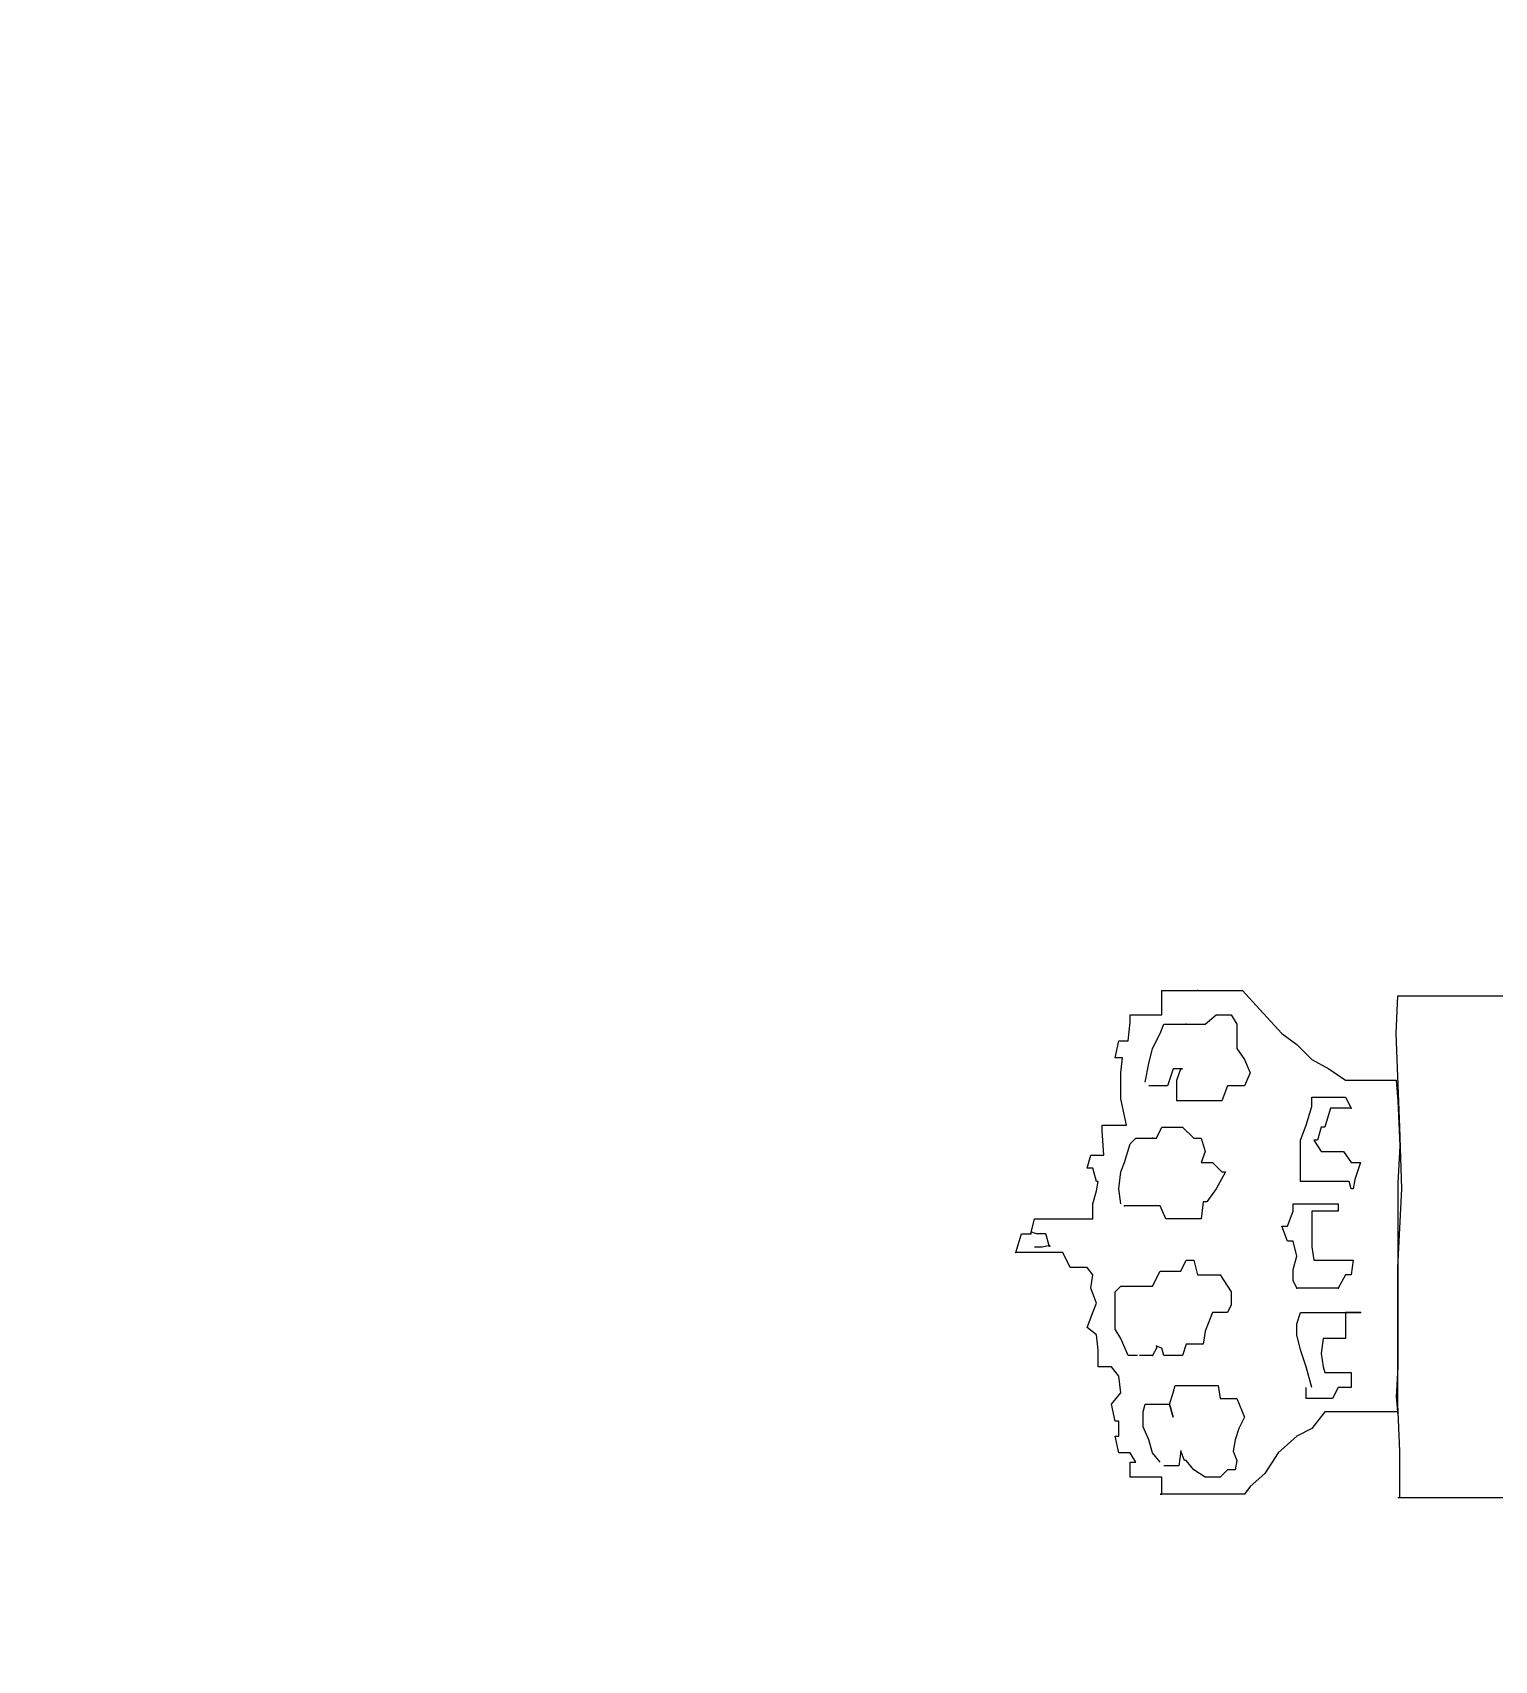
# Model space of a CAD drawing. Extents: x 735054 to 735644, y 4350981 to 4352008.
# Drawn here: x 735077.78 to 735085.58, y 4351848.94 to 4351857.63 of the extents above; entities that cross this region are included whole.
import ezdxf

# ---------------------------------------------------------------- set-up
doc = ezdxf.new("R2010")
doc.units = 0
doc.layers.get('0').update_dxf_attribs({"linetype": 'CONTINUOUS'})

msp = doc.modelspace()

# ---------------------------------------------------------------- linework, layer by layer
at = {"color": 0, "linetype": 'CONTINUOUS'}
for p, q in [((735083.81, 4351852.39), (735083.81, 4351852.52)), ((735083.81, 4351852.52), (735083.84, 4351852.52)), ((735083.81, 4351852.39), (735083.81, 4351852.52)), ((735083.81, 4351852.52), (735083.84, 4351852.52)), ((735083.84, 4351852.52), (735083.88, 4351852.52)), ((735083.84, 4351852.52), (735083.88, 4351852.52)), ((735083.88, 4351852.52), (735083.92, 4351852.52)), ((735083.88, 4351852.52), (735083.92, 4351852.52)), ((735083.92, 4351852.52), (735083.94, 4351852.52)), ((735083.92, 4351852.52), (735083.94, 4351852.52)), ((735083.94, 4351852.52), (735084, 4351852.52)), ((735083.94, 4351852.52), (735084, 4351852.52)), ((735084, 4351852.52), (735084.05, 4351852.52)), ((735084, 4351852.52), (735084.05, 4351852.52)), ((735084.05, 4351852.52), (735084.09, 4351852.52)), ((735084.05, 4351852.52), (735084.09, 4351852.52)), ((735084.09, 4351852.52), (735084.14, 4351852.52)), ((735084.09, 4351852.52), (735084.14, 4351852.52)), ((735084.14, 4351852.52), (735084.19, 4351852.52)), ((735084.14, 4351852.52), (735084.19, 4351852.52)), ((735084.19, 4351852.52), (735084.24, 4351852.52)), ((735084.19, 4351852.52), (735084.24, 4351852.52)), ((735084.24, 4351852.52), (735084.33, 4351852.42)), ((735084.24, 4351852.52), (735084.33, 4351852.42)), ((735084.33, 4351852.42), (735084.45, 4351852.29)), ((735084.33, 4351852.42), (735084.45, 4351852.29)), ((735085.06, 4351852.29), (735085.07, 4351852.49)), ((735085.06, 4351852.29), (735085.07, 4351852.49)), ((735085.07, 4351852.49), (735085.14, 4351852.49)), ((735085.07, 4351852.49), (735085.14, 4351852.49)), ((735085.14, 4351852.49), (735085.29, 4351852.49)), ((735085.14, 4351852.49), (735085.29, 4351852.49)), ((735085.29, 4351852.49), (735085.5, 4351852.49)), ((735085.29, 4351852.49), (735085.5, 4351852.49)), ((735085.5, 4351852.49), (735085.66, 4351852.49)), ((735085.5, 4351852.49), (735085.66, 4351852.49)), ((735083.63, 4351852.25), (735083.64, 4351852.35)), ((735083.63, 4351852.25), (735083.64, 4351852.35)), ((735083.64, 4351852.35), (735083.64, 4351852.39)), ((735083.64, 4351852.39), (735083.68, 4351852.39)), ((735083.64, 4351852.35), (735083.64, 4351852.39)), ((735083.64, 4351852.39), (735083.68, 4351852.39)), ((735083.68, 4351852.39), (735083.72, 4351852.39)), ((735083.68, 4351852.39), (735083.72, 4351852.39)), ((735083.72, 4351852.39), (735083.76, 4351852.39)), ((735083.72, 4351852.39), (735083.76, 4351852.39)), ((735083.76, 4351852.39), (735083.81, 4351852.39)), ((735083.76, 4351852.39), (735083.81, 4351852.39)), ((735083.8, 4351852.29), (735083.82, 4351852.34)), ((735083.8, 4351852.29), (735083.82, 4351852.34)), ((735083.82, 4351852.34), (735083.87, 4351852.34)), ((735083.82, 4351852.34), (735083.87, 4351852.34)), ((735083.87, 4351852.34), (735083.92, 4351852.34)), ((735083.87, 4351852.34), (735083.92, 4351852.34)), ((735083.92, 4351852.34), (735083.94, 4351852.34)), ((735083.92, 4351852.34), (735083.94, 4351852.34)), ((735083.94, 4351852.34), (735083.98, 4351852.34)), ((735083.94, 4351852.34), (735083.98, 4351852.34)), ((735083.98, 4351852.34), (735084, 4351852.34)), ((735083.98, 4351852.34), (735084, 4351852.34)), ((735084, 4351852.34), (735084.04, 4351852.34)), ((735084, 4351852.34), (735084.04, 4351852.34)), ((735084.04, 4351852.34), (735084.1, 4351852.39)), ((735084.04, 4351852.34), (735084.1, 4351852.39)), ((735084.1, 4351852.39), (735084.18, 4351852.39)), ((735084.1, 4351852.39), (735084.18, 4351852.39)), ((735084.18, 4351852.39), (735084.21, 4351852.34)), ((735084.18, 4351852.39), (735084.21, 4351852.34)), ((735084.21, 4351852.34), (735084.21, 4351852.27)), ((735084.21, 4351852.34), (735084.21, 4351852.27)), ((735083.56, 4351852.16), (735083.58, 4351852.25)), ((735083.56, 4351852.16), (735083.58, 4351852.25)), ((735083.58, 4351852.25), (735083.63, 4351852.25)), ((735083.58, 4351852.25), (735083.63, 4351852.25)), ((735083.76, 4351852.21), (735083.8, 4351852.29)), ((735083.76, 4351852.21), (735083.8, 4351852.29)), ((735084.21, 4351852.27), (735084.21, 4351852.21)), ((735084.21, 4351852.27), (735084.21, 4351852.21)), ((735084.45, 4351852.29), (735084.53, 4351852.23)), ((735084.45, 4351852.29), (735084.53, 4351852.23)), ((735085.07, 4351852.06), (735085.06, 4351852.29)), ((735085.07, 4351852.06), (735085.06, 4351852.29)), ((735083.6, 4351852.16), (735083.56, 4351852.16)), ((735083.6, 4351852.16), (735083.56, 4351852.16)), ((735083.59, 4351852.08), (735083.6, 4351852.16)), ((735083.59, 4351852.08), (735083.6, 4351852.16)), ((735083.74, 4351852.13), (735083.76, 4351852.21)), ((735083.74, 4351852.13), (735083.76, 4351852.21)), ((735084.21, 4351852.21), (735084.25, 4351852.15)), ((735084.21, 4351852.21), (735084.25, 4351852.15)), ((735084.53, 4351852.23), (735084.61, 4351852.15)), ((735084.53, 4351852.23), (735084.61, 4351852.15)), ((735083.59, 4351851.94), (735083.59, 4351852.08)), ((735083.59, 4351851.94), (735083.59, 4351852.08)), ((735083.72, 4351852.03), (735083.74, 4351852.13)), ((735083.72, 4351852.03), (735083.74, 4351852.13)), ((735083.87, 4351852.1), (735083.84, 4351852.01)), ((735083.87, 4351852.1), (735083.84, 4351852.01)), ((735083.89, 4351852.1), (735083.87, 4351852.1)), ((735083.89, 4351852.1), (735083.87, 4351852.1)), ((735083.89, 4351852.04), (735083.91, 4351852.1)), ((735083.91, 4351852.1), (735083.89, 4351852.1)), ((735083.89, 4351852.04), (735083.91, 4351852.1)), ((735083.91, 4351852.1), (735083.89, 4351852.1)), ((735083.91, 4351852.1), (735083.92, 4351852.1)), ((735083.92, 4351852.1), (735083.91, 4351852.1)), ((735083.91, 4351852.1), (735083.92, 4351852.1)), ((735083.92, 4351852.1), (735083.91, 4351852.1)), ((735084.25, 4351852.15), (735084.28, 4351852.08)), ((735084.25, 4351852.15), (735084.28, 4351852.08)), ((735084.28, 4351852.08), (735084.25, 4351852.01)), ((735084.28, 4351852.08), (735084.25, 4351852.01)), ((735084.61, 4351852.15), (735084.7, 4351852.1)), ((735084.61, 4351852.15), (735084.7, 4351852.1)), ((735084.7, 4351852.1), (735084.79, 4351852.04)), ((735084.7, 4351852.1), (735084.79, 4351852.04)), ((735083.76, 4351852.01), (735083.74, 4351852.01)), ((735083.76, 4351852.01), (735083.74, 4351852.01)), ((735083.8, 4351852.01), (735083.76, 4351852.01)), ((735083.8, 4351852.01), (735083.76, 4351852.01)), ((735083.84, 4351852.01), (735083.8, 4351852.01)), ((735083.84, 4351852.01), (735083.8, 4351852.01)), ((735083.89, 4351851.93), (735083.89, 4351852.04)), ((735083.89, 4351851.93), (735083.89, 4351852.04)), ((735084.16, 4351852.01), (735084.13, 4351851.93)), ((735084.16, 4351852.01), (735084.13, 4351851.93)), ((735084.19, 4351852.01), (735084.16, 4351852.01)), ((735084.19, 4351852.01), (735084.16, 4351852.01)), ((735084.25, 4351852.01), (735084.19, 4351852.01)), ((735084.25, 4351852.01), (735084.19, 4351852.01)), ((735084.79, 4351852.04), (735084.83, 4351852.04)), ((735084.79, 4351852.04), (735084.83, 4351852.04)), ((735084.83, 4351852.04), (735084.9, 4351852.04)), ((735084.83, 4351852.04), (735084.9, 4351852.04)), ((735084.9, 4351852.04), (735084.99, 4351852.04)), ((735084.9, 4351852.04), (735084.99, 4351852.04)), ((735084.99, 4351852.04), (735085.02, 4351852.04)), ((735084.99, 4351852.04), (735085.02, 4351852.04)), ((735085.02, 4351852.04), (735085.06, 4351852.04)), ((735085.02, 4351852.04), (735085.06, 4351852.04)), ((735085.06, 4351852.04), (735085.07, 4351851.93)), ((735085.06, 4351852.04), (735085.07, 4351851.93)), ((735085.08, 4351851.79), (735085.07, 4351852.06)), ((735085.08, 4351851.79), (735085.07, 4351852.06)), ((735083.62, 4351851.8), (735083.59, 4351851.94)), ((735083.62, 4351851.8), (735083.59, 4351851.94)), ((735083.92, 4351851.93), (735083.89, 4351851.93)), ((735083.92, 4351851.93), (735083.89, 4351851.93)), ((735083.98, 4351851.93), (735083.92, 4351851.93)), ((735083.98, 4351851.93), (735083.92, 4351851.93)), ((735084.03, 4351851.93), (735083.98, 4351851.93)), ((735084.03, 4351851.93), (735083.98, 4351851.93)), ((735084.1, 4351851.93), (735084.03, 4351851.93)), ((735084.1, 4351851.93), (735084.03, 4351851.93)), ((735084.13, 4351851.93), (735084.1, 4351851.93)), ((735084.13, 4351851.93), (735084.1, 4351851.93)), ((735084.58, 4351851.8), (735084.61, 4351851.9)), ((735084.58, 4351851.8), (735084.61, 4351851.9)), ((735084.61, 4351851.9), (735084.61, 4351851.95)), ((735084.61, 4351851.95), (735084.64, 4351851.95)), ((735084.61, 4351851.9), (735084.61, 4351851.95)), ((735084.61, 4351851.95), (735084.64, 4351851.95)), ((735084.64, 4351851.95), (735084.68, 4351851.95)), ((735084.64, 4351851.95), (735084.68, 4351851.95)), ((735084.68, 4351851.95), (735084.72, 4351851.95)), ((735084.68, 4351851.95), (735084.72, 4351851.95)), ((735084.72, 4351851.95), (735084.79, 4351851.95)), ((735084.72, 4351851.95), (735084.79, 4351851.95)), ((735084.79, 4351851.95), (735084.82, 4351851.89)), ((735084.79, 4351851.95), (735084.82, 4351851.89)), ((735085.07, 4351851.93), (735085.08, 4351851.69)), ((735085.07, 4351851.93), (735085.08, 4351851.69)), ((735084.71, 4351851.89), (735084.68, 4351851.79)), ((735084.71, 4351851.89), (735084.68, 4351851.79)), ((735084.75, 4351851.89), (735084.71, 4351851.89)), ((735084.75, 4351851.89), (735084.71, 4351851.89)), ((735084.82, 4351851.89), (735084.75, 4351851.89)), ((735084.82, 4351851.89), (735084.75, 4351851.89)), ((735083.49, 4351851.77), (735083.49, 4351851.8)), ((735083.49, 4351851.8), (735083.51, 4351851.8)), ((735083.49, 4351851.77), (735083.49, 4351851.8)), ((735083.49, 4351851.8), (735083.51, 4351851.8)), ((735083.5, 4351851.64), (735083.49, 4351851.77)), ((735083.5, 4351851.64), (735083.49, 4351851.77)), ((735083.51, 4351851.8), (735083.55, 4351851.8)), ((735083.51, 4351851.8), (735083.55, 4351851.8)), ((735083.55, 4351851.8), (735083.59, 4351851.8)), ((735083.55, 4351851.8), (735083.59, 4351851.8)), ((735083.59, 4351851.8), (735083.62, 4351851.8)), ((735083.59, 4351851.8), (735083.62, 4351851.8)), ((735083.64, 4351851.7), (735083.67, 4351851.73)), ((735083.64, 4351851.7), (735083.67, 4351851.73)), ((735083.67, 4351851.73), (735083.69, 4351851.73)), ((735083.67, 4351851.73), (735083.69, 4351851.73)), ((735083.69, 4351851.73), (735083.72, 4351851.73)), ((735083.69, 4351851.73), (735083.72, 4351851.73)), ((735083.72, 4351851.73), (735083.76, 4351851.73)), ((735083.72, 4351851.73), (735083.76, 4351851.73)), ((735083.76, 4351851.73), (735083.78, 4351851.73)), ((735083.76, 4351851.73), (735083.78, 4351851.73)), ((735083.78, 4351851.73), (735083.81, 4351851.79)), ((735083.78, 4351851.73), (735083.81, 4351851.79)), ((735083.81, 4351851.79), (735083.84, 4351851.79)), ((735083.81, 4351851.79), (735083.84, 4351851.79)), ((735083.84, 4351851.79), (735083.92, 4351851.79)), ((735083.84, 4351851.79), (735083.92, 4351851.79)), ((735083.92, 4351851.79), (735083.98, 4351851.73)), ((735083.92, 4351851.79), (735083.98, 4351851.73)), ((735083.98, 4351851.73), (735084.02, 4351851.73)), ((735083.98, 4351851.73), (735084.02, 4351851.73)), ((735084.02, 4351851.73), (735084.04, 4351851.66)), ((735084.02, 4351851.73), (735084.04, 4351851.66)), ((735084.55, 4351851.72), (735084.58, 4351851.8)), ((735084.55, 4351851.72), (735084.58, 4351851.8)), ((735084.66, 4351851.79), (735084.64, 4351851.72)), ((735084.66, 4351851.79), (735084.64, 4351851.72)), ((735084.68, 4351851.79), (735084.66, 4351851.79)), ((735084.68, 4351851.79), (735084.66, 4351851.79)), ((735085.09, 4351851.46), (735085.08, 4351851.79)), ((735085.09, 4351851.46), (735085.08, 4351851.79)), ((735083.41, 4351851.57), (735083.43, 4351851.64)), ((735083.41, 4351851.57), (735083.43, 4351851.64)), ((735083.43, 4351851.64), (735083.46, 4351851.64)), ((735083.43, 4351851.64), (735083.46, 4351851.64)), ((735083.46, 4351851.64), (735083.49, 4351851.64)), ((735083.46, 4351851.64), (735083.49, 4351851.64)), ((735083.49, 4351851.64), (735083.5, 4351851.64)), ((735083.49, 4351851.64), (735083.5, 4351851.64)), ((735083.61, 4351851.6), (735083.64, 4351851.7)), ((735083.61, 4351851.6), (735083.64, 4351851.7)), ((735084.04, 4351851.66), (735084.02, 4351851.6)), ((735084.04, 4351851.66), (735084.02, 4351851.6)), ((735084.55, 4351851.66), (735084.55, 4351851.72)), ((735084.55, 4351851.66), (735084.55, 4351851.72)), ((735084.55, 4351851.57), (735084.55, 4351851.66)), ((735084.55, 4351851.57), (735084.55, 4351851.66)), ((735084.64, 4351851.72), (735084.62, 4351851.72)), ((735084.62, 4351851.72), (735084.66, 4351851.66)), ((735084.64, 4351851.72), (735084.62, 4351851.72)), ((735084.62, 4351851.72), (735084.66, 4351851.66)), ((735084.66, 4351851.66), (735084.7, 4351851.66)), ((735084.66, 4351851.66), (735084.7, 4351851.66)), ((735084.7, 4351851.66), (735084.74, 4351851.66)), ((735084.7, 4351851.66), (735084.74, 4351851.66)), ((735084.74, 4351851.66), (735084.78, 4351851.66)), ((735084.74, 4351851.66), (735084.78, 4351851.66)), ((735084.78, 4351851.66), (735084.82, 4351851.6)), ((735084.78, 4351851.66), (735084.82, 4351851.6)), ((735085.08, 4351851.69), (735085.07, 4351851.49)), ((735085.08, 4351851.69), (735085.07, 4351851.49)), ((735083.44, 4351851.57), (735083.41, 4351851.57)), ((735083.44, 4351851.57), (735083.41, 4351851.57)), ((735083.46, 4351851.5), (735083.44, 4351851.57)), ((735083.46, 4351851.5), (735083.44, 4351851.57)), ((735083.58, 4351851.46), (735083.59, 4351851.55)), ((735083.58, 4351851.46), (735083.59, 4351851.55)), ((735083.59, 4351851.55), (735083.61, 4351851.6)), ((735083.59, 4351851.55), (735083.61, 4351851.6)), ((735084.02, 4351851.6), (735084.08, 4351851.6)), ((735084.02, 4351851.6), (735084.08, 4351851.6)), ((735084.08, 4351851.6), (735084.13, 4351851.55)), ((735084.08, 4351851.6), (735084.13, 4351851.55)), ((735084.15, 4351851.55), (735084.1, 4351851.46)), ((735084.15, 4351851.55), (735084.1, 4351851.46)), ((735084.13, 4351851.55), (735084.15, 4351851.55)), ((735084.13, 4351851.55), (735084.15, 4351851.55)), ((735084.55, 4351851.5), (735084.55, 4351851.57)), ((735084.55, 4351851.5), (735084.55, 4351851.57)), ((735084.82, 4351851.6), (735084.83, 4351851.6)), ((735084.82, 4351851.6), (735084.83, 4351851.6)), ((735084.83, 4351851.6), (735084.87, 4351851.6)), ((735084.83, 4351851.6), (735084.87, 4351851.6)), ((735084.87, 4351851.6), (735084.84, 4351851.51)), ((735084.87, 4351851.6), (735084.84, 4351851.51)), ((735083.46, 4351851.45), (735083.47, 4351851.5)), ((735083.47, 4351851.5), (735083.46, 4351851.5)), ((735083.46, 4351851.45), (735083.47, 4351851.5)), ((735083.47, 4351851.5), (735083.46, 4351851.5)), ((735084.58, 4351851.5), (735084.55, 4351851.5)), ((735084.58, 4351851.5), (735084.55, 4351851.5)), ((735084.64, 4351851.5), (735084.58, 4351851.5)), ((735084.64, 4351851.5), (735084.58, 4351851.5)), ((735084.72, 4351851.5), (735084.64, 4351851.5)), ((735084.72, 4351851.5), (735084.64, 4351851.5)), ((735084.79, 4351851.5), (735084.72, 4351851.5)), ((735084.79, 4351851.5), (735084.72, 4351851.5)), ((735084.81, 4351851.5), (735084.79, 4351851.5)), ((735084.81, 4351851.5), (735084.79, 4351851.5)), ((735084.82, 4351851.46), (735084.81, 4351851.5)), ((735084.82, 4351851.46), (735084.81, 4351851.5)), ((735084.84, 4351851.51), (735084.83, 4351851.46)), ((735084.84, 4351851.51), (735084.83, 4351851.46)), ((735085.07, 4351851.49), (735085.07, 4351851.27)), ((735085.07, 4351851.49), (735085.07, 4351851.27)), ((735083.44, 4351851.38), (735083.46, 4351851.45)), ((735083.44, 4351851.38), (735083.46, 4351851.45)), ((735083.44, 4351851.3), (735083.44, 4351851.38)), ((735083.44, 4351851.3), (735083.44, 4351851.38)), ((735083.59, 4351851.38), (735083.58, 4351851.46)), ((735083.59, 4351851.38), (735083.58, 4351851.46)), ((735084.03, 4351851.39), (735084.02, 4351851.3)), ((735084.03, 4351851.39), (735084.02, 4351851.3)), ((735084.05, 4351851.39), (735084.03, 4351851.39)), ((735084.05, 4351851.39), (735084.03, 4351851.39)), ((735084.1, 4351851.46), (735084.05, 4351851.39)), ((735084.1, 4351851.46), (735084.05, 4351851.39)), ((735084.51, 4351851.34), (735084.51, 4351851.38)), ((735084.51, 4351851.38), (735084.53, 4351851.38)), ((735084.51, 4351851.34), (735084.51, 4351851.38)), ((735084.51, 4351851.38), (735084.53, 4351851.38)), ((735084.53, 4351851.38), (735084.58, 4351851.38)), ((735084.53, 4351851.38), (735084.58, 4351851.38)), ((735084.58, 4351851.38), (735084.66, 4351851.38)), ((735084.58, 4351851.38), (735084.66, 4351851.38)), ((735084.66, 4351851.38), (735084.71, 4351851.38)), ((735084.66, 4351851.38), (735084.71, 4351851.38)), ((735084.71, 4351851.38), (735084.75, 4351851.38)), ((735084.71, 4351851.38), (735084.75, 4351851.38)), ((735084.75, 4351851.38), (735084.75, 4351851.34)), ((735084.75, 4351851.38), (735084.75, 4351851.34)), ((735084.83, 4351851.46), (735084.82, 4351851.46)), ((735084.83, 4351851.46), (735084.82, 4351851.46)), ((735085.07, 4351851.04), (735085.09, 4351851.46)), ((735085.07, 4351851.04), (735085.09, 4351851.46)), ((735083.11, 4351851.22), (735083.13, 4351851.3)), ((735083.11, 4351851.22), (735083.13, 4351851.3)), ((735083.13, 4351851.3), (735083.15, 4351851.3)), ((735083.13, 4351851.3), (735083.15, 4351851.3)), ((735083.15, 4351851.3), (735083.19, 4351851.3)), ((735083.15, 4351851.3), (735083.19, 4351851.3)), ((735083.19, 4351851.3), (735083.24, 4351851.3)), ((735083.19, 4351851.3), (735083.24, 4351851.3)), ((735083.24, 4351851.3), (735083.3, 4351851.3)), ((735083.24, 4351851.3), (735083.3, 4351851.3)), ((735083.3, 4351851.3), (735083.34, 4351851.3)), ((735083.3, 4351851.3), (735083.34, 4351851.3)), ((735083.34, 4351851.3), (735083.38, 4351851.3)), ((735083.34, 4351851.3), (735083.38, 4351851.3)), ((735083.38, 4351851.3), (735083.41, 4351851.3)), ((735083.38, 4351851.3), (735083.41, 4351851.3)), ((735083.41, 4351851.3), (735083.43, 4351851.3)), ((735083.41, 4351851.3), (735083.43, 4351851.3)), ((735083.43, 4351851.3), (735083.44, 4351851.3)), ((735083.43, 4351851.3), (735083.44, 4351851.3)), ((735083.64, 4351851.37), (735083.61, 4351851.37)), ((735083.64, 4351851.37), (735083.61, 4351851.37)), ((735083.68, 4351851.37), (735083.64, 4351851.37)), ((735083.68, 4351851.37), (735083.64, 4351851.37)), ((735083.72, 4351851.37), (735083.68, 4351851.37)), ((735083.72, 4351851.37), (735083.68, 4351851.37)), ((735083.74, 4351851.37), (735083.72, 4351851.37)), ((735083.74, 4351851.37), (735083.72, 4351851.37)), ((735083.76, 4351851.37), (735083.74, 4351851.37)), ((735083.76, 4351851.37), (735083.74, 4351851.37)), ((735083.8, 4351851.37), (735083.76, 4351851.37)), ((735083.8, 4351851.37), (735083.76, 4351851.37)), ((735083.83, 4351851.3), (735083.8, 4351851.37)), ((735083.83, 4351851.3), (735083.8, 4351851.37)), ((735083.87, 4351851.3), (735083.83, 4351851.3)), ((735083.87, 4351851.3), (735083.83, 4351851.3)), ((735083.94, 4351851.3), (735083.87, 4351851.3)), ((735083.94, 4351851.3), (735083.87, 4351851.3)), ((735084, 4351851.3), (735083.94, 4351851.3)), ((735084, 4351851.3), (735083.94, 4351851.3)), ((735084.02, 4351851.3), (735084, 4351851.3)), ((735084.02, 4351851.3), (735084, 4351851.3)), ((735084.48, 4351851.26), (735084.51, 4351851.34)), ((735084.48, 4351851.26), (735084.51, 4351851.34)), ((735084.64, 4351851.34), (735084.61, 4351851.34)), ((735084.61, 4351851.34), (735084.61, 4351851.19)), ((735084.64, 4351851.34), (735084.61, 4351851.34)), ((735084.61, 4351851.34), (735084.61, 4351851.19)), ((735084.68, 4351851.34), (735084.64, 4351851.34)), ((735084.68, 4351851.34), (735084.64, 4351851.34)), ((735084.72, 4351851.34), (735084.68, 4351851.34)), ((735084.72, 4351851.34), (735084.68, 4351851.34)), ((735084.75, 4351851.34), (735084.72, 4351851.34)), ((735084.75, 4351851.34), (735084.72, 4351851.34)), ((735083.03, 4351851.12), (735083.06, 4351851.22)), ((735083.03, 4351851.12), (735083.06, 4351851.22)), ((735083.06, 4351851.22), (735083.1, 4351851.22)), ((735083.06, 4351851.22), (735083.1, 4351851.22)), ((735083.1, 4351851.22), (735083.11, 4351851.22)), ((735083.1, 4351851.22), (735083.11, 4351851.22)), ((735083.14, 4351851.22), (735083.11, 4351851.23)), ((735083.11, 4351851.23), (735083.11, 4351851.22)), ((735083.14, 4351851.22), (735083.11, 4351851.23)), ((735083.11, 4351851.23), (735083.11, 4351851.22)), ((735083.19, 4351851.22), (735083.14, 4351851.22)), ((735083.19, 4351851.22), (735083.14, 4351851.22)), ((735083.21, 4351851.15), (735083.19, 4351851.22)), ((735083.21, 4351851.15), (735083.19, 4351851.22)), ((735084.48, 4351851.18), (735084.45, 4351851.26)), ((735084.45, 4351851.26), (735084.48, 4351851.26)), ((735084.48, 4351851.18), (735084.45, 4351851.26)), ((735084.45, 4351851.26), (735084.48, 4351851.26)), ((735085.07, 4351851.27), (735085.07, 4351851)), ((735085.07, 4351851.27), (735085.07, 4351851)), ((735083.04, 4351851.12), (735083.03, 4351851.12)), ((735083.04, 4351851.12), (735083.03, 4351851.12)), ((735083.1, 4351851.12), (735083.04, 4351851.12)), ((735083.1, 4351851.12), (735083.04, 4351851.12)), ((735083.15, 4351851.12), (735083.1, 4351851.12)), ((735083.15, 4351851.12), (735083.1, 4351851.12)), ((735083.13, 4351851.15), (735083.17, 4351851.15)), ((735083.13, 4351851.15), (735083.17, 4351851.15)), ((735083.2, 4351851.12), (735083.15, 4351851.12)), ((735083.2, 4351851.12), (735083.15, 4351851.12)), ((735083.17, 4351851.15), (735083.21, 4351851.16)), ((735083.17, 4351851.15), (735083.21, 4351851.16)), ((735083.24, 4351851.12), (735083.2, 4351851.12)), ((735083.24, 4351851.12), (735083.2, 4351851.12)), ((735083.21, 4351851.16), (735083.21, 4351851.15)), ((735083.21, 4351851.16), (735083.21, 4351851.15)), ((735083.28, 4351851.12), (735083.24, 4351851.12)), ((735083.28, 4351851.12), (735083.24, 4351851.12)), ((735083.32, 4351851.04), (735083.28, 4351851.12)), ((735083.32, 4351851.04), (735083.28, 4351851.12)), ((735084.51, 4351851.18), (735084.48, 4351851.18)), ((735084.51, 4351851.18), (735084.48, 4351851.18)), ((735084.53, 4351851.1), (735084.51, 4351851.18)), ((735084.53, 4351851.1), (735084.51, 4351851.18)), ((735084.61, 4351851.19), (735084.61, 4351851.15)), ((735084.61, 4351851.19), (735084.61, 4351851.15)), ((735084.61, 4351851.15), (735084.62, 4351851.08)), ((735084.61, 4351851.15), (735084.62, 4351851.08)), ((735083.38, 4351851.04), (735083.32, 4351851.04)), ((735083.38, 4351851.04), (735083.32, 4351851.04)), ((735083.41, 4351851.04), (735083.38, 4351851.04)), ((735083.41, 4351851.04), (735083.38, 4351851.04)), ((735083.44, 4351851), (735083.41, 4351851.04)), ((735083.44, 4351851), (735083.41, 4351851.04)), ((735083.91, 4351851.02), (735083.94, 4351851.08)), ((735083.91, 4351851.02), (735083.94, 4351851.08)), ((735083.94, 4351851.08), (735083.98, 4351851.08)), ((735083.94, 4351851.08), (735083.98, 4351851.08)), ((735083.98, 4351851.08), (735084, 4351851)), ((735083.98, 4351851.08), (735084, 4351851)), ((735084.51, 4351851.03), (735084.53, 4351851.1)), ((735084.51, 4351851.03), (735084.53, 4351851.1)), ((735084.51, 4351850.97), (735084.51, 4351851.03)), ((735084.51, 4351850.97), (735084.51, 4351851.03)), ((735084.62, 4351851.08), (735084.64, 4351851.08)), ((735084.62, 4351851.08), (735084.64, 4351851.08)), ((735084.64, 4351851.08), (735084.66, 4351851.08)), ((735084.64, 4351851.08), (735084.66, 4351851.08)), ((735084.66, 4351851.08), (735084.7, 4351851.08)), ((735084.66, 4351851.08), (735084.7, 4351851.08)), ((735084.7, 4351851.08), (735084.75, 4351851.08)), ((735084.7, 4351851.08), (735084.75, 4351851.08)), ((735084.75, 4351851.08), (735084.79, 4351851.08)), ((735084.75, 4351851.08), (735084.79, 4351851.08)), ((735084.79, 4351851.08), (735084.83, 4351851.08)), ((735084.79, 4351851.08), (735084.83, 4351851.08)), ((735084.83, 4351851.08), (735084.82, 4351851)), ((735084.83, 4351851.08), (735084.82, 4351851)), ((735085.07, 4351850.7), (735085.07, 4351851.04)), ((735085.07, 4351850.7), (735085.07, 4351851.04)), ((735083.43, 4351850.93), (735083.44, 4351851)), ((735083.43, 4351850.93), (735083.44, 4351851)), ((735083.76, 4351850.94), (735083.8, 4351851.02)), ((735083.76, 4351850.94), (735083.8, 4351851.02)), ((735083.8, 4351851.02), (735083.91, 4351851.02)), ((735083.8, 4351851.02), (735083.91, 4351851.02)), ((735084, 4351851), (735084.04, 4351851)), ((735084, 4351851), (735084.04, 4351851)), ((735084.04, 4351851), (735084.12, 4351851)), ((735084.04, 4351851), (735084.12, 4351851)), ((735084.12, 4351851), (735084.18, 4351850.91)), ((735084.12, 4351851), (735084.18, 4351850.91)), ((735084.53, 4351850.93), (735084.51, 4351850.97)), ((735084.53, 4351850.93), (735084.51, 4351850.97)), ((735084.79, 4351851), (735084.75, 4351850.93)), ((735084.79, 4351851), (735084.75, 4351850.93)), ((735084.82, 4351851), (735084.79, 4351851)), ((735084.82, 4351851), (735084.79, 4351851)), ((735085.07, 4351851), (735085.07, 4351850.74)), ((735085.07, 4351851), (735085.07, 4351850.74)), ((735083.46, 4351850.85), (735083.43, 4351850.93)), ((735083.46, 4351850.85), (735083.43, 4351850.93)), ((735083.56, 4351850.91), (735083.59, 4351850.94)), ((735083.56, 4351850.91), (735083.59, 4351850.94)), ((735083.56, 4351850.8), (735083.56, 4351850.91)), ((735083.56, 4351850.8), (735083.56, 4351850.91)), ((735083.59, 4351850.94), (735083.61, 4351850.94)), ((735083.59, 4351850.94), (735083.61, 4351850.94)), ((735083.61, 4351850.94), (735083.64, 4351850.94)), ((735083.61, 4351850.94), (735083.64, 4351850.94)), ((735083.64, 4351850.94), (735083.69, 4351850.94)), ((735083.64, 4351850.94), (735083.69, 4351850.94)), ((735083.69, 4351850.94), (735083.72, 4351850.94)), ((735083.69, 4351850.94), (735083.72, 4351850.94)), ((735083.72, 4351850.94), (735083.76, 4351850.94)), ((735083.72, 4351850.94), (735083.76, 4351850.94)), ((735084.18, 4351850.91), (735084.18, 4351850.84)), ((735084.18, 4351850.91), (735084.18, 4351850.84)), ((735084.61, 4351850.93), (735084.53, 4351850.93)), ((735084.61, 4351850.93), (735084.53, 4351850.93)), ((735084.64, 4351850.93), (735084.61, 4351850.93)), ((735084.64, 4351850.93), (735084.61, 4351850.93)), ((735084.7, 4351850.93), (735084.64, 4351850.93)), ((735084.7, 4351850.93), (735084.64, 4351850.93)), ((735084.74, 4351850.93), (735084.7, 4351850.93)), ((735084.74, 4351850.93), (735084.7, 4351850.93)), ((735084.75, 4351850.93), (735084.74, 4351850.93)), ((735084.75, 4351850.93), (735084.74, 4351850.93)), ((735083.41, 4351850.72), (735083.44, 4351850.8)), ((735083.41, 4351850.72), (735083.44, 4351850.8)), ((735083.44, 4351850.8), (735083.46, 4351850.85)), ((735083.44, 4351850.8), (735083.46, 4351850.85)), ((735083.56, 4351850.71), (735083.56, 4351850.8)), ((735083.56, 4351850.71), (735083.56, 4351850.8)), ((735084.08, 4351850.8), (735084.04, 4351850.7)), ((735084.08, 4351850.8), (735084.04, 4351850.7)), ((735084.11, 4351850.8), (735084.08, 4351850.8)), ((735084.11, 4351850.8), (735084.08, 4351850.8)), ((735084.16, 4351850.8), (735084.11, 4351850.8)), ((735084.16, 4351850.8), (735084.11, 4351850.8)), ((735084.18, 4351850.84), (735084.16, 4351850.8)), ((735084.18, 4351850.84), (735084.16, 4351850.8)), ((735084.53, 4351850.74), (735084.55, 4351850.8)), ((735084.53, 4351850.74), (735084.55, 4351850.8)), ((735084.55, 4351850.8), (735084.61, 4351850.8)), ((735084.55, 4351850.8), (735084.61, 4351850.8)), ((735084.61, 4351850.8), (735084.66, 4351850.8)), ((735084.61, 4351850.8), (735084.66, 4351850.8)), ((735084.66, 4351850.8), (735084.7, 4351850.8)), ((735084.66, 4351850.8), (735084.7, 4351850.8)), ((735084.7, 4351850.8), (735084.72, 4351850.8)), ((735084.7, 4351850.8), (735084.72, 4351850.8)), ((735084.72, 4351850.8), (735084.74, 4351850.8)), ((735084.72, 4351850.8), (735084.74, 4351850.8)), ((735084.74, 4351850.8), (735084.78, 4351850.8)), ((735084.74, 4351850.8), (735084.78, 4351850.8)), ((735084.78, 4351850.8), (735084.79, 4351850.8)), ((735084.78, 4351850.8), (735084.79, 4351850.8)), ((735084.79, 4351850.8), (735084.81, 4351850.8)), ((735084.81, 4351850.8), (735084.79, 4351850.8)), ((735084.79, 4351850.8), (735084.79, 4351850.66)), ((735084.79, 4351850.8), (735084.81, 4351850.8)), ((735084.81, 4351850.8), (735084.79, 4351850.8)), ((735084.79, 4351850.8), (735084.79, 4351850.66)), ((735084.81, 4351850.8), (735084.82, 4351850.8)), ((735084.83, 4351850.8), (735084.81, 4351850.8)), ((735084.81, 4351850.8), (735084.82, 4351850.8)), ((735084.83, 4351850.8), (735084.81, 4351850.8)), ((735084.82, 4351850.8), (735084.84, 4351850.8)), ((735084.82, 4351850.8), (735084.84, 4351850.8)), ((735084.87, 4351850.8), (735084.83, 4351850.8)), ((735084.87, 4351850.8), (735084.83, 4351850.8)), ((735084.84, 4351850.8), (735084.87, 4351850.8)), ((735084.84, 4351850.8), (735084.87, 4351850.8)), ((735083.46, 4351850.68), (735083.41, 4351850.72)), ((735083.46, 4351850.68), (735083.41, 4351850.72)), ((735083.59, 4351850.66), (735083.56, 4351850.71)), ((735083.59, 4351850.66), (735083.56, 4351850.71)), ((735084.04, 4351850.7), (735084.03, 4351850.63)), ((735084.04, 4351850.7), (735084.03, 4351850.63)), ((735084.53, 4351850.68), (735084.53, 4351850.74)), ((735084.53, 4351850.68), (735084.53, 4351850.74)), ((735085.07, 4351850.74), (735085.07, 4351850.51)), ((735085.07, 4351850.74), (735085.07, 4351850.51)), ((735085.07, 4351850.31), (735085.07, 4351850.7)), ((735085.07, 4351850.31), (735085.07, 4351850.7)), ((735083.47, 4351850.6), (735083.46, 4351850.68)), ((735083.47, 4351850.6), (735083.46, 4351850.68)), ((735083.47, 4351850.51), (735083.47, 4351850.6)), ((735083.47, 4351850.51), (735083.47, 4351850.6)), ((735083.63, 4351850.57), (735083.59, 4351850.66)), ((735083.63, 4351850.57), (735083.59, 4351850.66)), ((735083.78, 4351850.61), (735083.76, 4351850.57)), ((735083.78, 4351850.61), (735083.76, 4351850.57)), ((735083.81, 4351850.61), (735083.78, 4351850.62)), ((735083.78, 4351850.62), (735083.78, 4351850.61)), ((735083.81, 4351850.61), (735083.78, 4351850.62)), ((735083.78, 4351850.62), (735083.78, 4351850.61)), ((735083.82, 4351850.57), (735083.81, 4351850.61)), ((735083.82, 4351850.57), (735083.81, 4351850.61)), ((735083.94, 4351850.63), (735083.92, 4351850.57)), ((735083.94, 4351850.63), (735083.92, 4351850.57)), ((735084, 4351850.63), (735083.94, 4351850.63)), ((735084, 4351850.63), (735083.94, 4351850.63)), ((735084.03, 4351850.63), (735084, 4351850.63)), ((735084.03, 4351850.63), (735084, 4351850.63)), ((735084.55, 4351850.6), (735084.53, 4351850.68)), ((735084.55, 4351850.6), (735084.53, 4351850.68)), ((735084.58, 4351850.51), (735084.55, 4351850.6)), ((735084.58, 4351850.51), (735084.55, 4351850.6)), ((735084.67, 4351850.66), (735084.66, 4351850.58)), ((735084.67, 4351850.66), (735084.66, 4351850.58)), ((735084.71, 4351850.66), (735084.67, 4351850.66)), ((735084.71, 4351850.66), (735084.67, 4351850.66)), ((735084.75, 4351850.66), (735084.71, 4351850.66)), ((735084.75, 4351850.66), (735084.71, 4351850.66)), ((735084.79, 4351850.66), (735084.75, 4351850.66)), ((735084.79, 4351850.66), (735084.75, 4351850.66)), ((735083.49, 4351850.51), (735083.47, 4351850.51)), ((735083.49, 4351850.51), (735083.47, 4351850.51)), ((735083.54, 4351850.51), (735083.49, 4351850.51)), ((735083.54, 4351850.51), (735083.49, 4351850.51)), ((735083.58, 4351850.46), (735083.54, 4351850.51)), ((735083.58, 4351850.46), (735083.54, 4351850.51)), ((735083.68, 4351850.57), (735083.63, 4351850.57)), ((735083.68, 4351850.57), (735083.63, 4351850.57)), ((735083.71, 4351850.57), (735083.69, 4351850.57)), ((735083.71, 4351850.57), (735083.69, 4351850.57)), ((735083.76, 4351850.57), (735083.71, 4351850.57)), ((735083.76, 4351850.57), (735083.71, 4351850.57)), ((735083.84, 4351850.57), (735083.82, 4351850.57)), ((735083.84, 4351850.57), (735083.82, 4351850.57)), ((735083.89, 4351850.57), (735083.84, 4351850.57)), ((735083.89, 4351850.57), (735083.84, 4351850.57)), ((735083.92, 4351850.57), (735083.89, 4351850.57)), ((735083.92, 4351850.57), (735083.89, 4351850.57)), ((735084.61, 4351850.4), (735084.58, 4351850.51)), ((735084.61, 4351850.4), (735084.58, 4351850.51)), ((735084.66, 4351850.58), (735084.67, 4351850.51)), ((735084.66, 4351850.58), (735084.67, 4351850.51)), ((735084.67, 4351850.51), (735084.68, 4351850.48)), ((735084.67, 4351850.51), (735084.68, 4351850.48)), ((735085.07, 4351850.51), (735085.06, 4351850.35)), ((735085.07, 4351850.51), (735085.06, 4351850.35)), ((735083.59, 4351850.37), (735083.58, 4351850.46)), ((735083.59, 4351850.37), (735083.58, 4351850.46)), ((735084.68, 4351850.48), (735084.7, 4351850.48)), ((735084.68, 4351850.48), (735084.7, 4351850.48)), ((735084.7, 4351850.48), (735084.72, 4351850.48)), ((735084.7, 4351850.48), (735084.72, 4351850.48)), ((735084.72, 4351850.48), (735084.73, 4351850.48)), ((735084.72, 4351850.48), (735084.73, 4351850.48)), ((735084.73, 4351850.48), (735084.78, 4351850.48)), ((735084.73, 4351850.48), (735084.78, 4351850.48)), ((735084.78, 4351850.48), (735084.82, 4351850.48)), ((735084.78, 4351850.48), (735084.82, 4351850.48)), ((735084.82, 4351850.48), (735084.82, 4351850.4)), ((735084.82, 4351850.48), (735084.82, 4351850.4)), ((735083.54, 4351850.31), (735083.59, 4351850.37)), ((735083.54, 4351850.31), (735083.59, 4351850.37)), ((735083.85, 4351850.31), (735083.87, 4351850.37)), ((735083.85, 4351850.31), (735083.87, 4351850.37)), ((735083.87, 4351850.37), (735083.88, 4351850.41)), ((735083.87, 4351850.37), (735083.88, 4351850.41)), ((735083.88, 4351850.41), (735083.91, 4351850.41)), ((735083.88, 4351850.41), (735083.91, 4351850.41)), ((735083.91, 4351850.41), (735083.94, 4351850.41)), ((735083.91, 4351850.41), (735083.94, 4351850.41)), ((735083.94, 4351850.41), (735084, 4351850.41)), ((735083.94, 4351850.41), (735084, 4351850.41)), ((735084, 4351850.41), (735084.08, 4351850.41)), ((735084, 4351850.41), (735084.08, 4351850.41)), ((735084.08, 4351850.41), (735084.11, 4351850.41)), ((735084.08, 4351850.41), (735084.11, 4351850.41)), ((735084.11, 4351850.41), (735084.12, 4351850.34)), ((735084.11, 4351850.41), (735084.12, 4351850.34)), ((735084.12, 4351850.34), (735084.21, 4351850.34)), ((735084.12, 4351850.34), (735084.21, 4351850.34)), ((735084.21, 4351850.34), (735084.25, 4351850.24)), ((735084.21, 4351850.34), (735084.25, 4351850.24)), ((735084.58, 4351850.34), (735084.58, 4351850.4)), ((735084.58, 4351850.34), (735084.58, 4351850.4)), ((735084.61, 4351850.34), (735084.58, 4351850.34)), ((735084.61, 4351850.34), (735084.58, 4351850.34)), ((735084.64, 4351850.34), (735084.61, 4351850.34)), ((735084.64, 4351850.34), (735084.61, 4351850.34)), ((735084.69, 4351850.34), (735084.64, 4351850.34)), ((735084.69, 4351850.34), (735084.64, 4351850.34)), ((735084.72, 4351850.34), (735084.69, 4351850.34)), ((735084.72, 4351850.34), (735084.69, 4351850.34)), ((735084.75, 4351850.4), (735084.72, 4351850.34)), ((735084.75, 4351850.4), (735084.72, 4351850.34)), ((735084.78, 4351850.4), (735084.75, 4351850.4)), ((735084.78, 4351850.4), (735084.75, 4351850.4)), ((735084.82, 4351850.4), (735084.78, 4351850.4)), ((735084.82, 4351850.4), (735084.78, 4351850.4)), ((735085.06, 4351850.35), (735085.07, 4351850.25)), ((735085.06, 4351850.35), (735085.07, 4351850.25)), ((735083.56, 4351850.22), (735083.54, 4351850.31)), ((735083.56, 4351850.22), (735083.54, 4351850.31)), ((735083.71, 4351850.27), (735083.72, 4351850.31)), ((735083.71, 4351850.27), (735083.72, 4351850.31)), ((735083.71, 4351850.19), (735083.71, 4351850.27)), ((735083.71, 4351850.19), (735083.71, 4351850.27)), ((735083.72, 4351850.31), (735083.76, 4351850.31)), ((735083.72, 4351850.31), (735083.76, 4351850.31)), ((735083.76, 4351850.31), (735083.81, 4351850.31)), ((735083.76, 4351850.31), (735083.81, 4351850.31)), ((735083.81, 4351850.31), (735083.85, 4351850.31)), ((735083.81, 4351850.31), (735083.85, 4351850.31)), ((735083.85, 4351850.31), (735083.87, 4351850.24)), ((735083.87, 4351850.24), (735083.85, 4351850.31)), ((735083.85, 4351850.31), (735083.87, 4351850.24)), ((735083.87, 4351850.24), (735083.85, 4351850.31)), ((735084.68, 4351850.27), (735084.61, 4351850.18)), ((735084.68, 4351850.27), (735084.61, 4351850.18)), ((735084.78, 4351850.27), (735084.68, 4351850.27)), ((735084.78, 4351850.27), (735084.68, 4351850.27)), ((735084.84, 4351850.27), (735084.78, 4351850.27)), ((735084.84, 4351850.27), (735084.78, 4351850.27)), ((735084.92, 4351850.27), (735084.84, 4351850.27)), ((735084.92, 4351850.27), (735084.84, 4351850.27)), ((735085.03, 4351850.27), (735084.92, 4351850.27)), ((735085.03, 4351850.27), (735084.92, 4351850.27)), ((735085.07, 4351850.27), (735085.03, 4351850.27)), ((735085.07, 4351850.27), (735085.03, 4351850.27)), ((735085.08, 4351850.06), (735085.07, 4351850.31)), ((735085.08, 4351850.06), (735085.07, 4351850.31)), ((735083.58, 4351850.22), (735083.56, 4351850.22)), ((735083.58, 4351850.22), (735083.56, 4351850.22)), ((735083.58, 4351850.14), (735083.58, 4351850.22)), ((735083.58, 4351850.14), (735083.58, 4351850.22)), ((735083.74, 4351850.12), (735083.71, 4351850.19)), ((735083.74, 4351850.12), (735083.71, 4351850.19)), ((735084.22, 4351850.18), (735084.2, 4351850.12)), ((735084.22, 4351850.18), (735084.2, 4351850.12)), ((735084.25, 4351850.24), (735084.22, 4351850.18)), ((735084.25, 4351850.24), (735084.22, 4351850.18)), ((735084.61, 4351850.18), (735084.53, 4351850.14)), ((735084.61, 4351850.18), (735084.53, 4351850.14)), ((735083.58, 4351850.05), (735083.56, 4351850.14)), ((735083.56, 4351850.14), (735083.58, 4351850.14)), ((735083.58, 4351850.05), (735083.56, 4351850.14)), ((735083.56, 4351850.14), (735083.58, 4351850.14)), ((735083.76, 4351850.05), (735083.74, 4351850.12)), ((735083.76, 4351850.05), (735083.74, 4351850.12)), ((735084.2, 4351850.12), (735084.19, 4351850.06)), ((735084.2, 4351850.12), (735084.19, 4351850.06)), ((735084.53, 4351850.14), (735084.43, 4351850.05)), ((735084.53, 4351850.14), (735084.43, 4351850.05)), ((735083.62, 4351850.05), (735083.58, 4351850.05)), ((735083.62, 4351850.05), (735083.58, 4351850.05)), ((735083.64, 4351850.05), (735083.62, 4351850.05)), ((735083.64, 4351850.05), (735083.62, 4351850.05)), ((735083.67, 4351850), (735083.64, 4351850.05)), ((735083.67, 4351850), (735083.64, 4351850.05)), ((735083.64, 4351849.92), (735083.64, 4351850)), ((735083.64, 4351850), (735083.67, 4351850)), ((735083.64, 4351849.92), (735083.64, 4351850)), ((735083.64, 4351850), (735083.67, 4351850)), ((735083.8, 4351850), (735083.76, 4351850.05)), ((735083.8, 4351850), (735083.76, 4351850.05)), ((735083.91, 4351850.06), (735083.9, 4351849.98)), ((735083.91, 4351850.06), (735083.9, 4351849.98)), ((735083.93, 4351850.01), (735083.91, 4351850.06)), ((735083.93, 4351850.01), (735083.91, 4351850.06)), ((735083.94, 4351850.01), (735083.93, 4351850.01)), ((735083.94, 4351850.01), (735083.93, 4351850.01)), ((735083.98, 4351849.96), (735083.94, 4351850.01)), ((735083.98, 4351849.96), (735083.94, 4351850.01)), ((735084.19, 4351850.06), (735084.21, 4351850.01)), ((735084.19, 4351850.06), (735084.21, 4351850.01)), ((735084.21, 4351850.01), (735084.2, 4351849.96)), ((735084.21, 4351850.01), (735084.2, 4351849.96)), ((735084.43, 4351850.05), (735084.36, 4351849.94)), ((735084.43, 4351850.05), (735084.36, 4351849.94)), ((735085.08, 4351849.81), (735085.08, 4351850.06)), ((735085.08, 4351849.81), (735085.08, 4351850.06)), ((735083.67, 4351849.92), (735083.64, 4351849.92)), ((735083.67, 4351849.92), (735083.64, 4351849.92)), ((735083.71, 4351849.92), (735083.67, 4351849.92)), ((735083.71, 4351849.92), (735083.67, 4351849.92)), ((735083.74, 4351849.92), (735083.71, 4351849.92)), ((735083.74, 4351849.92), (735083.71, 4351849.92)), ((735083.78, 4351849.92), (735083.74, 4351849.92)), ((735083.78, 4351849.92), (735083.74, 4351849.92)), ((735083.81, 4351849.92), (735083.78, 4351849.92)), ((735083.81, 4351849.92), (735083.78, 4351849.92)), ((735083.81, 4351849.83), (735083.81, 4351849.92)), ((735083.81, 4351849.83), (735083.81, 4351849.92)), ((735083.83, 4351849.98), (735083.82, 4351849.98)), ((735083.83, 4351849.98), (735083.82, 4351849.98)), ((735083.85, 4351849.98), (735083.83, 4351849.98)), ((735083.85, 4351849.98), (735083.83, 4351849.98)), ((735083.9, 4351849.98), (735083.85, 4351849.98)), ((735083.9, 4351849.98), (735083.85, 4351849.98)), ((735084.04, 4351849.92), (735083.98, 4351849.96)), ((735084.04, 4351849.92), (735083.98, 4351849.96)), ((735084.12, 4351849.92), (735084.04, 4351849.92)), ((735084.12, 4351849.92), (735084.04, 4351849.92)), ((735084.16, 4351849.96), (735084.12, 4351849.92)), ((735084.16, 4351849.96), (735084.12, 4351849.92)), ((735084.2, 4351849.96), (735084.16, 4351849.96)), ((735084.2, 4351849.96), (735084.16, 4351849.96)), ((735084.36, 4351849.94), (735084.28, 4351849.87)), ((735084.36, 4351849.94), (735084.28, 4351849.87)), ((735083.83, 4351849.83), (735083.8, 4351849.83)), ((735083.8, 4351849.83), (735083.81, 4351849.83)), ((735083.83, 4351849.83), (735083.8, 4351849.83)), ((735083.8, 4351849.83), (735083.81, 4351849.83)), ((735083.88, 4351849.83), (735083.83, 4351849.83)), ((735083.88, 4351849.83), (735083.83, 4351849.83)), ((735083.92, 4351849.83), (735083.88, 4351849.83)), ((735083.92, 4351849.83), (735083.88, 4351849.83)), ((735083.98, 4351849.83), (735083.92, 4351849.83)), ((735083.98, 4351849.83), (735083.92, 4351849.83)), ((735084, 4351849.83), (735083.98, 4351849.83)), ((735084, 4351849.83), (735083.98, 4351849.83)), ((735084.02, 4351849.83), (735084, 4351849.83)), ((735084.02, 4351849.83), (735084, 4351849.83)), ((735084.05, 4351849.83), (735084.02, 4351849.83)), ((735084.05, 4351849.83), (735084.02, 4351849.83)), ((735084.14, 4351849.83), (735084.05, 4351849.83)), ((735084.14, 4351849.83), (735084.05, 4351849.83)), ((735084.18, 4351849.83), (735084.14, 4351849.83)), ((735084.18, 4351849.83), (735084.14, 4351849.83)), ((735084.2, 4351849.83), (735084.18, 4351849.83)), ((735084.2, 4351849.83), (735084.18, 4351849.83)), ((735084.25, 4351849.83), (735084.2, 4351849.83)), ((735084.25, 4351849.83), (735084.2, 4351849.83)), ((735084.28, 4351849.87), (735084.25, 4351849.83)), ((735084.28, 4351849.87), (735084.25, 4351849.83)), ((735085.09, 4351849.81), (735085.07, 4351849.81)), ((735085.09, 4351849.81), (735085.07, 4351849.81)), ((735085.18, 4351849.81), (735085.09, 4351849.81)), ((735085.18, 4351849.81), (735085.09, 4351849.81)), ((735085.27, 4351849.81), (735085.18, 4351849.81)), ((735085.27, 4351849.81), (735085.18, 4351849.81)), ((735085.35, 4351849.81), (735085.27, 4351849.81)), ((735085.35, 4351849.81), (735085.27, 4351849.81)), ((735085.53, 4351849.81), (735085.35, 4351849.81)), ((735085.53, 4351849.81), (735085.35, 4351849.81)), ((735085.71, 4351849.81), (735085.53, 4351849.81)), ((735085.71, 4351849.81), (735085.53, 4351849.81))]:
    msp.add_line(p, q, dxfattribs=at)
for p in [(735084, 4351852.52), (735084, 4351852.52), (735083.94, 4351852.34), (735083.94, 4351852.34), (735084.82, 4351851.89), (735084.82, 4351851.89), (735083.76, 4351851.73), (735083.76, 4351851.73), (735083.61, 4351851.37), (735083.61, 4351851.37), (735083.11, 4351851.22), (735083.11, 4351851.22), (735083.03, 4351851.12), (735083.03, 4351851.12), (735084.53, 4351850.93), (735084.53, 4351850.93), (735084.75, 4351850.93), (735084.75, 4351850.93), (735084.87, 4351850.8), (735084.87, 4351850.8), (735083.78, 4351850.62), (735083.78, 4351850.62), (735083.76, 4351850.57), (735083.76, 4351850.57), (735083.91, 4351850.06), (735083.91, 4351850.06)]:
    msp.add_point(p, dxfattribs=at)

# ---------------------------------------------------------------- meshes
mesh = msp.add_polyface(dxfattribs=at)
corners = [(735362.5, 4350981), (735054.5, 4352007.5), (735644, 4350981), (735644, 4352007.5), (735054.5, 4350981)]
mesh.append_faces([[corners[k] for k in face] for face in [(0, 1, 4), (1, 0, 2, 3)]], dxfattribs={"vtx0": -1, "color": 0})
mesh = msp.add_polyface(dxfattribs=at)
corners = [(735345.58, 4351821), (735345.58, 4352001.5), (735064.5, 4352001.5), (735064.5, 4351821)]
mesh.append_faces([[corners[k] for k in face] for face in [(0, 1, 2, 3)]], dxfattribs={"color": 0})

doc.saveas('drawing.dxf')
